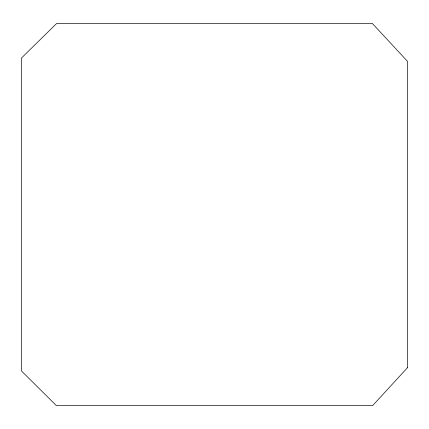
<?xml version="1.0" encoding="UTF-8"?>
<svg xmlns="http://www.w3.org/2000/svg" width="429" height="429" viewBox="0 0 429 429"><rect width="100%" height="100%" fill="white"/><g stroke="black" fill="none" stroke-linecap="round" stroke-linejoin="round"><path stroke-width="0.64" d="M407.55 367.615L372.635 405.609L56.365 405.609L21.45 370.946L21.45 58.054L56.746 23.391L372.254 23.391L407.55 61.385L407.55 367.615"/></g></svg>
